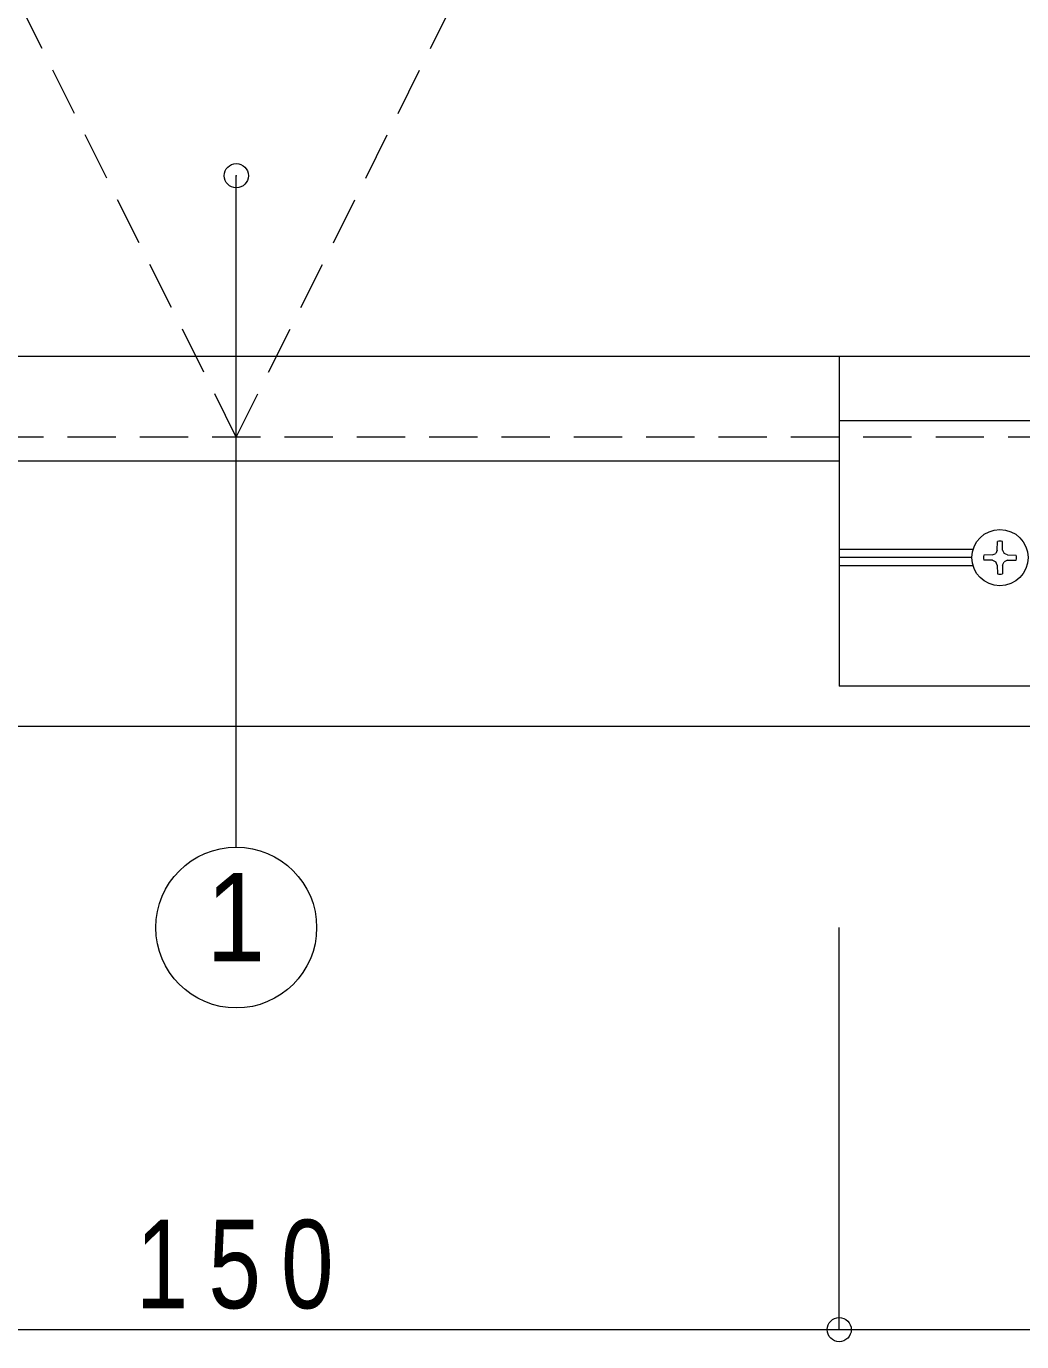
# Model space of a CAD drawing. Units: millimetres at full size, sheet at 1:5; details may follow other scales. Extents: x -5004 to 1000, y -688 to 1033.
# Drawn here: x 216.4 to 340.2, y -401.2 to -237.7 of the extents above; entities that cross this region are included whole.
import ezdxf
from ezdxf.enums import TextEntityAlignment as Align

# ---------------------------------------------------------------- set-up
doc = ezdxf.new("R2010")
doc.units = ezdxf.units.MM
doc.header["$LTSCALE"] = 5
doc.header["$PDMODE"] = 32
doc.header["$PDSIZE"] = 3
doc.linetypes.add('DASHED1', pattern=[1.8, 1.2, -0.6])
for name, color, linetype, lineweight in [('2-0_ＫＢ製品', 2, 'DASHED1', 9), ('2-3_寸法', 4, 'Continuous', 9), ('2-4_引出線字', 4, 'Continuous', 9), ('2-5_文字', 7, 'Continuous', 9), ('2-8_他製品', 7, 'Continuous', 18), ('2-A_ベース', 3, 'Continuous', 9), ('2-B_2-Bﾚｲﾔ', 7, 'Continuous', 9)]:
    doc.layers.add(name, color=color, linetype=linetype, lineweight=lineweight)
doc.styles.add('HGｺﾞｼｯｸM', font='')
doc.styles.get('HGｺﾞｼｯｸM').set_extended_font_data('HGｺﾞｼｯｸM')

msp = doc.modelspace()

# ---------------------------------------------------------------- linework, layer by layer
at = {"layer": '2-0_ＫＢ製品'}
for p, q in [((242.5, -288.75), (-57.5, 311.25)), ((242.5, -288.75), (542.5, 311.25)), ((542.5, -288.75), (-57.5, -288.75))]:
    msp.add_line(p, q, dxfattribs=at)
at = {"layer": '2-3_寸法'}
for p, q in [((317.5, -399.75), (317.5, -349.75)), ((167.5, -399.75), (317.5, -399.75)), ((317.5, -399.75), (527.5, -399.75))]:
    msp.add_line(p, q, dxfattribs=at)
msp.add_point((317.5, -399.75), dxfattribs=at)
at = {"layer": '2-4_引出線字'}
msp.add_line((242.5, -339.75), (242.5, -256.25), dxfattribs=at)
msp.add_circle((242.5, -349.75), 10, dxfattribs=at)
msp.add_point((242.5, -256.25), dxfattribs=at)
at = {"layer": '2-8_他製品', "lineweight": 9}
for p, q in [((317.5, -278.75), (317.5, -319.75)), ((527.5, -278.75), (317.5, -278.75)), ((527.5, -286.75), (317.5, -286.75)), ((334.146, -302.75), (317.5, -302.75)), ((334, -303.75), (317.5, -303.75)), ((334.146, -304.75), (317.5, -304.75)), ((527.5, -319.75), (317.5, -319.75))]:
    msp.add_line(p, q, dxfattribs=at)
at = {"layer": '2-A_ベース'}
for p, q in [((532.5, -278.75), (-47.5, -278.75)), ((317.5, -291.75), (167.5, -291.75)), ((578.5, -324.75), (-93.5, -324.75))]:
    msp.add_line(p, q, dxfattribs=at)
at = {"layer": '2-B_2-Bﾚｲﾔ', "lineweight": 18}
for p, q in [((337.169, -302.825), (337.188, -301.724)), ((337.831, -302.825), (337.812, -301.724)), ((336.575, -303.419), (335.474, -303.438)), ((336.575, -304.081), (335.474, -304.062)), ((336.575, -303.419), (336.98, -303.23)), ((336.575, -304.081), (336.98, -304.27)), ((337.169, -302.825), (336.98, -303.23)), ((337.831, -302.825), (338.02, -303.23)), ((338.425, -303.419), (338.02, -303.23)), ((338.425, -304.081), (338.02, -304.27)), ((338.425, -303.419), (339.526, -303.438)), ((338.425, -304.081), (339.526, -304.062)), ((337.169, -304.675), (336.98, -304.27)), ((337.169, -304.675), (337.188, -305.776)), ((337.831, -304.675), (337.812, -305.776)), ((337.831, -304.675), (338.02, -304.27))]:
    msp.add_line(p, q, dxfattribs=at)
msp.add_circle((337.5, -303.75), 3.5, dxfattribs=at)
for start, end in [(81.25694, 98.74306), (171.25694, 188.74306), (351.25694, 8.74306), (261.25694, 278.74306)]:
    msp.add_arc((337.5, -303.75), 2.05, start, end, dxfattribs=at)

# ---------------------------------------------------------------- texts
at = {"layer": '2-3_寸法', "color": 7, "insert": (230, -397.25), "char_height": 11, "attachment_point": 7, "style": 'HGｺﾞｼｯｸM'}
msp.add_mtext('\\T1.38;\\W0.8;150', dxfattribs=at)
at = {"layer": '2-5_文字', "style": 'HGｺﾞｼｯｸM', "width": 0.9}
msp.add_text('1', height=11, dxfattribs=at).set_placement((238.75, -357.25), align=Align.BOTTOM_LEFT)

doc.saveas('drawing.dxf')
